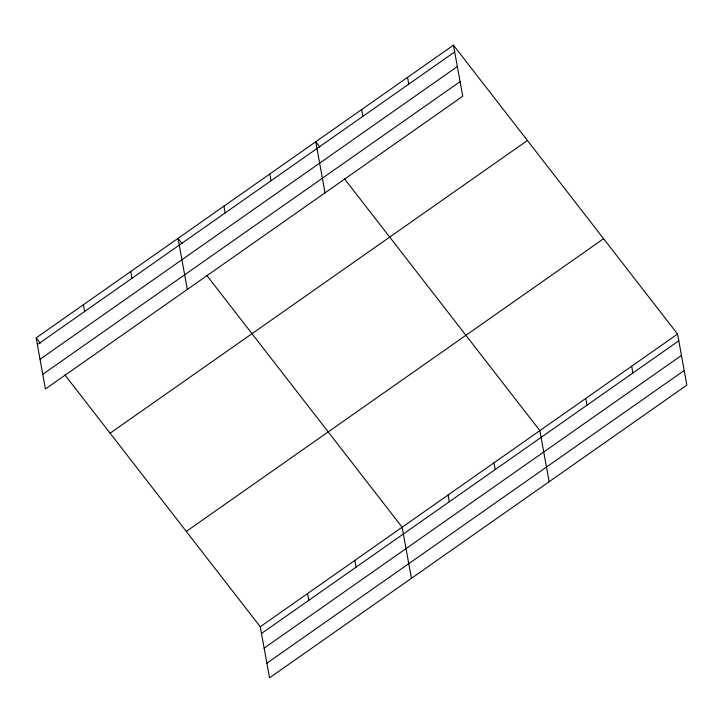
<?xml version="1.0" encoding="UTF-8"?>
<svg xmlns="http://www.w3.org/2000/svg" width="723" height="723" viewBox="0 0 723 723"><rect width="100%" height="100%" fill="white"/><g stroke="black" fill="none" stroke-linecap="round" stroke-linejoin="round"><path stroke-width="1.08" d="M453.457 45.169L462.738 96.249L45.432 388.965L36.15 337.876L453.457 45.169L677.568 334.035L686.85 385.124L269.543 677.831L260.262 626.751L64.907 374.948M37.379 344.636L454.686 51.929M40.036 359.259L457.343 66.552M42.774 374.333L460.081 81.627M110.104 433.204L527.41 140.497M186.299 531.423L603.615 238.717M260.262 626.751L677.568 334.035M261.482 633.502L678.798 340.795M264.148 648.133L681.455 355.418M266.886 663.199L684.193 370.492M319.855 147.058L315.743 141.762L325.034 192.851M344.51 178.834L539.855 430.628L549.137 481.717M182.142 243.651L178.039 238.355L187.32 289.444M206.796 275.427L402.142 527.23L411.423 578.31M36.15 337.876L40.262 343.172M631.667 366.236L632.887 372.996M585.757 398.436L586.986 405.187M493.954 462.828L495.183 469.589M407.555 77.37L408.784 84.121M448.043 495.029L449.272 501.78M361.654 109.571L362.883 116.322M354.848 560.397L356.078 567.157M269.842 173.963L271.071 180.723M307.555 593.574L308.784 600.325M223.94 206.163L225.169 212.914M130.736 271.532L131.966 278.292M83.443 304.708L84.672 311.459"/></g></svg>
